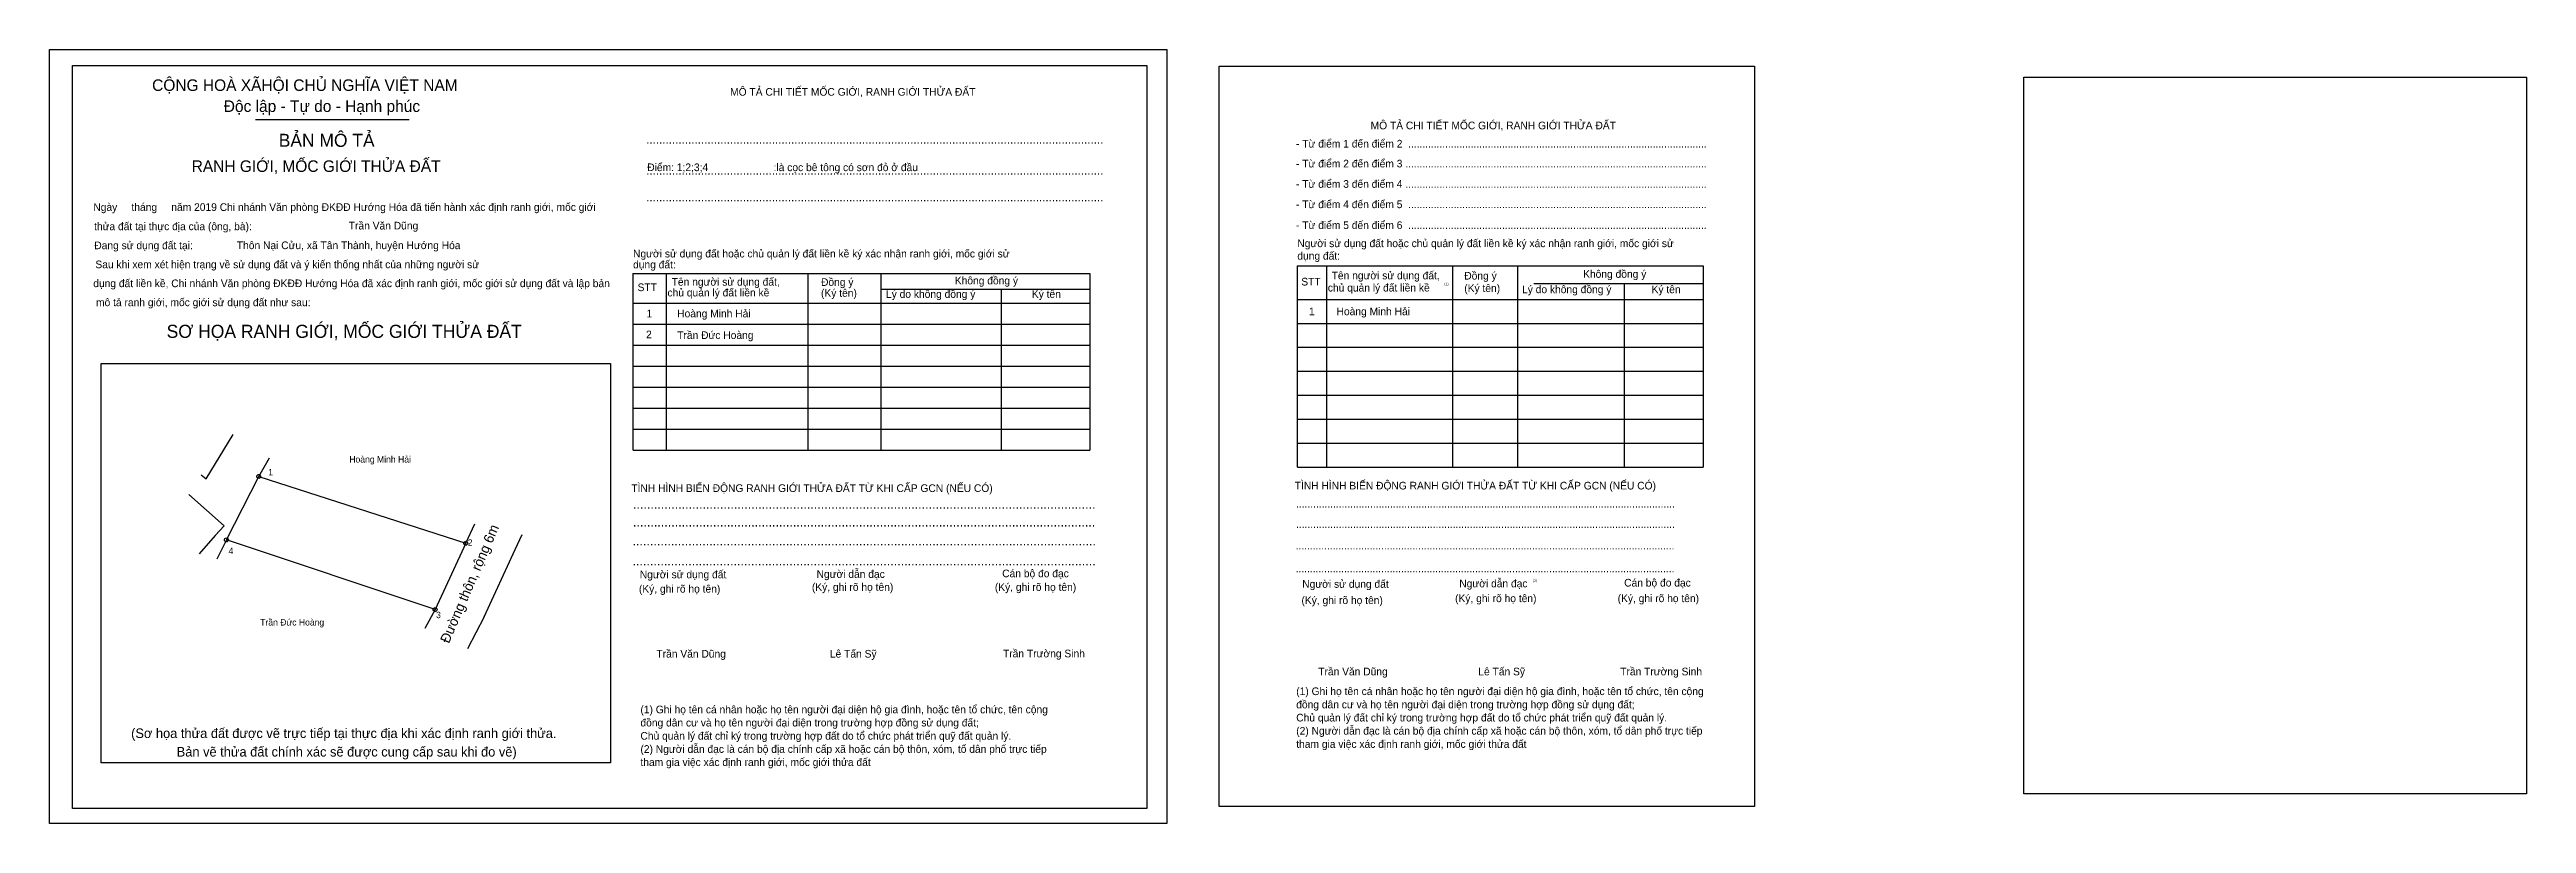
# Model space of a CAD drawing. Extents: x 129 to 540856, y 21 to 1835338.
# Drawn here: x 540543.2 to 540855.8, y 1835239.9 to 1835337.6 of the extents above.
import ezdxf

# ---------------------------------------------------------------- set-up
doc = ezdxf.new("R2010")
doc.units = 0
for name, color, linetype in [('bmtKhungInTrang1', 7, 'Continuous'), ('bmtKhungInTrang2', 7, 'Continuous'), ('bmtNoiDung', 7, 'Continuous'), ('bmtTemplate', 7, 'Continuous'), ('CanhThua', 7, 'Continuous'), ('Level 1', 7, 'Continuous'), ('Level 10', 7, 'Continuous'), ('Level 23', 7, 'Continuous'), ('Level 7', 7, 'Continuous'), ('MocDinhThua', 7, 'Continuous'), ('RauThua', 7, 'Continuous'), ('SoHieuDinhThua', 7, 'Continuous'), ('TenChuLanCan', 7, 'Continuous')]:
    doc.layers.add(name, color=color, linetype=linetype)

msp = doc.modelspace()

# ---------------------------------------------------------------- linework, layer by layer
at = {"layer": 'bmtKhungInTrang1'}
for points in [[(540543.21, 1835337.56), (540684.22, 1835337.56), (540684.22, 1835239.89), (540543.21, 1835239.89)], [(540546.13, 1835335.56), (540681.71, 1835335.56), (540681.71, 1835241.79), (540546.13, 1835241.79)]]:
    msp.add_lwpolyline(points, close=True, dxfattribs=at)
at = {"layer": 'bmtKhungInTrang2'}
msp.add_lwpolyline([(540690.85, 1835335.46), (540758.4, 1835335.46), (540758.4, 1835242.03), (540690.85, 1835242.03)], close=True, dxfattribs=at)
at = {"layer": 'bmtTemplate'}
for p, q in [((540569.22, 1835328.72), (540588.59, 1835328.72)), ((540704.4, 1835310.26), (540704.4, 1835284.86)), ((540720.29, 1835310.26), (540720.29, 1835284.86)), ((540728.47, 1835310.29), (540728.47, 1835284.86)), ((540751.93, 1835310.26), (540751.93, 1835284.86)), ((540621.03, 1835309.29), (540621.03, 1835286.99)), ((540638.92, 1835309.29), (540638.92, 1835286.99)), ((540648.12, 1835309.31), (540648.12, 1835286.99)), ((540648.12, 1835307.32), (540674.53, 1835307.32)), ((540674.53, 1835309.29), (540674.53, 1835286.99)), ((540730.54, 1835308.02), (540751.93, 1835308.02)), ((540616.86, 1835305.57), (540674.53, 1835305.57)), ((540700.7, 1835306.02), (540751.93, 1835306.02)), ((540616.86, 1835302.91), (540674.53, 1835302.91)), ((540700.7, 1835303), (540751.93, 1835303)), ((540616.86, 1835300.26), (540674.53, 1835300.26)), ((540616.86, 1835297.61), (540674.53, 1835297.61)), ((540700.7, 1835299.98), (540751.93, 1835299.98)), ((540616.86, 1835294.95), (540674.53, 1835294.95)), ((540700.7, 1835296.95), (540751.93, 1835296.95)), ((540616.86, 1835292.3), (540674.53, 1835292.3)), ((540700.7, 1835293.93), (540751.93, 1835293.93)), ((540616.86, 1835289.64), (540674.53, 1835289.64)), ((540700.7, 1835290.9), (540751.93, 1835290.9)), ((540616.86, 1835286.99), (540674.53, 1835286.99)), ((540700.7, 1835287.88), (540751.93, 1835287.88)), ((540700.7, 1835284.86), (540751.93, 1835284.86))]:
    msp.add_line(p, q, dxfattribs=at)
for points in [[(540546.13, 1835335.56), (540681.71, 1835335.56), (540681.71, 1835241.79), (540546.13, 1835241.79)], [(540792.4, 1835334.06), (540855.83, 1835334.06), (540855.83, 1835243.61), (540792.4, 1835243.61)], [(540549.72, 1835247.52), (540549.72, 1835297.94), (540614, 1835297.94), (540614, 1835247.52)]]:
    msp.add_lwpolyline(points, close=True, dxfattribs=at)
for points in [[(540700.66, 1835310.26), (540751.93, 1835310.26)], [(540700.66, 1835310.26), (540700.66, 1835284.86)], [(540616.82, 1835309.29), (540674.53, 1835309.29)], [(540616.82, 1835309.29), (540616.82, 1835286.99)], [(540663.31, 1835307.29), (540663.31, 1835286.99)], [(540741.96, 1835307.99), (540741.96, 1835284.86)]]:
    msp.add_lwpolyline(points, dxfattribs=at)
at = {"layer": 'CanhThua'}
for p, q in [((540565.53, 1835275.68), (540569.62, 1835283.68)), ((540569.62, 1835283.68), (540595.75, 1835275.25)), ((540591.88, 1835266.88), (540565.53, 1835275.68)), ((540595.75, 1835275.25), (540591.88, 1835266.88))]:
    msp.add_line(p, q, dxfattribs=at)
at = {"layer": 'Level 10'}
for p, q in [((540560.8, 1835281.41), (540565.24, 1835277.46)), ((540564.13, 1835276.21), (540562.1, 1835273.91)), ((540565.24, 1835277.46), (540564.13, 1835276.21))]:
    msp.add_line(p, q, dxfattribs=at)
msp.add_lwpolyline([(540562.35, 1835283.9), (540562.98, 1835283.38), (540566.4, 1835288.98)], dxfattribs=at)
at = {"layer": 'Level 23'}
for p, q in [((540601.99, 1835274.46), (540602.86, 1835276.35)), ((540598.07, 1835265.97), (540601.99, 1835274.46))]:
    msp.add_line(p, q, dxfattribs=at)
msp.add_lwpolyline([(540598.07, 1835265.97), (540595.96, 1835261.94)], dxfattribs=at)
at = {"layer": 'MocDinhThua'}
for centre in [(540569.62, 1835283.68), (540565.53, 1835275.68), (540595.75, 1835275.25), (540591.88, 1835266.88)]:
    msp.add_circle(centre, 0.25, dxfattribs=at)
at = {"layer": 'RauThua'}
for p, q in [((540569.62, 1835283.68), (540570.96, 1835286.03)), ((540565.53, 1835275.68), (540564.32, 1835273.26)), ((540595.75, 1835275.25), (540596.88, 1835277.7)), ((540591.88, 1835266.88), (540590.58, 1835264.51))]:
    msp.add_line(p, q, dxfattribs=at)

# ---------------------------------------------------------------- texts
at = {"layer": 'bmtNoiDung'}
for s, height, p in [('Thôn Nại Cửu, xã Tân Thành, huyện Hướng Hóa', 0.9665, (540566.85, 1835312.37)), ('Trần Văn Dũng', 0.9665, (540580.98, 1835314.85)), ('1', 0.967, (540618.56, 1835303.76)), ('Hoàng Minh Hải ', 0.9665, (540622.43, 1835303.76)), ('1', 0.967, (540702.17, 1835304.03)), ('Hoàng Minh Hải ', 0.9665, (540705.65, 1835304.03)), ('Trần Văn Dũng', 0.9665, (540619.81, 1835260.82)), ('Lê Tấn Sỹ', 0.967, (540641.7, 1835260.82)), ('Trần Trường Sinh', 0.9665, (540663.55, 1835260.85)), ('Trần Văn Dũng', 0.9665, (540703.34, 1835258.58)), ('Lê Tấn Sỹ', 0.967, (540723.54, 1835258.58)), ('Trần Trường Sinh', 0.9665, (540741.45, 1835258.58))]:
    msp.add_text(s, height=height, dxfattribs=at).set_placement(p)
at = {"layer": 'bmtTemplate'}
for s, height, p in [('CỘNG HOÀ XÃHỘI CHỦ NGHĨA VIỆT NAM', 1.462, (540556.16, 1835332.33)), ('MÔ TẢ CHI TIẾT MỐC GIỚI, RANH GIỚI THỬA ĐẤT', 0.9665, (540629.11, 1835331.73)), ('Độc lập - Tự do - Hạnh phúc', 1.462, (540565.2, 1835329.68)), ('BẢN MÔ TẢ', 1.645, (540572.14, 1835325.28)), ('..............................................................................................................................................', 1.09371, (540618.52, 1835325.66)), ('- Từ điểm 1 đến điểm 2  .........................................................................................................', 0.96615, (540700.53, 1835325.19)), ('MÔ TẢ CHI TIẾT MỐC GIỚI, RANH GIỚI THỬA ĐẤT', 0.9662, (540709.95, 1835327.49)), ('RANH GIỚI, MỐC GIỚI THỬA ĐẤT', 1.462, (540561.15, 1835322.11)), ('Điểm: 1;2;3;4                       :là cọc bê tông có sơn đỏ ở đầu', 0.9665, (540618.65, 1835322.21)), ('- Từ điểm 2 đến điểm 3 ..........................................................................................................', 0.96615, (540700.53, 1835322.68)), ('..............................................................................................................................................', 1.09371, (540618.52, 1835321.76)), ('- Từ điểm 3 đến điểm 4 ..........................................................................................................', 0.96615, (540700.53, 1835320.11)), ('Ngày     tháng     năm 2019 Chi nhánh Văn phòng ĐKĐĐ Hướng Hóa đã tiến hành xác định ranh giới, mốc giới ', 0.96652, (540548.74, 1835317.19)), ('..............................................................................................................................................', 1.09371, (540618.52, 1835318.39)), ('- Từ điểm 4 đến điểm 5  .........................................................................................................', 0.96615, (540700.53, 1835317.54)), ('thửa đất tại thực địa của (ông, bà):', 0.9665, (540548.83, 1835314.76)), ('Đang sử dụng đất tại:', 0.9665, (540548.86, 1835312.36)), ('- Từ điểm 5 đến điểm 6  .........................................................................................................', 0.96615, (540700.53, 1835314.91)), ('Người sử dụng đất hoặc chủ quản lý đất liền kề ký xác nhận ranh giới, mốc giới sử', 0.9662, (540700.7, 1835312.62)), ('Sau khi xem xét hiện trạng về sử dụng đất và ý kiến thống nhất của những người sử ', 0.9665, (540549, 1835309.96)), ('dụng đất:', 0.967, (540616.86, 1835309.94)), ('Người sử dụng đất hoặc chủ quản lý đất liền kề ký xác nhận ranh giới, mốc giới sử', 0.9665, (540616.86, 1835311.32)), ('dụng đất:', 0.966, (540700.7, 1835311.04)), ('dụng đất liền kề, Chi nhánh Văn phòng ĐKĐĐ Hướng Hóa đã xác định ranh giới, mốc giới sử dụng đất và lập bản', 0.96652, (540548.73, 1835307.57)), ('STT', 0.967, (540617.43, 1835307.07)), ('chủ quản lý đất liền kề', 0.9665, (540621.2, 1835306.4)), ('Tên người sử dụng đất,', 0.9665, (540621.73, 1835307.76)), ('Đồng ý', 0.967, (540640.58, 1835307.73)), ('(Ký tên)', 0.967, (540640.58, 1835306.35)), ('Lý do không đồng ý', 0.9665, (540648.78, 1835306.22)), ('Không đồng ý', 0.9665, (540657.47, 1835307.92)), ('Ký tên', 0.967, (540667.19, 1835306.22)), ('STT', 0.966, (540701.2, 1835307.78)), ('chủ quản lý đất liền kề', 0.9662, (540704.55, 1835307.02)), ('Tên người sử dụng đất,', 0.9662, (540705.03, 1835308.56)), ('(1)', 0.322, (540719.25, 1835307.81)), ('Đồng ý', 0.966, (540721.77, 1835308.53)), ('(Ký tên)', 0.966, (540721.77, 1835306.96)), ('Lý do không đồng ý', 0.9662, (540729.06, 1835306.81)), ('Không đồng ý', 0.9662, (540736.77, 1835308.75)), ('Ký tên', 0.966, (540745.41, 1835306.81)), ('mô tả ranh giới, mốc giới sử dụng đất như sau:', 0.9665, (540549.08, 1835305.17)), ('SƠ HỌA RANH GIỚI, MỐC GIỚI THỬA ĐẤT', 1.6499, (540557.99, 1835301.17)), ('TÌNH HÌNH BIẾN ĐỘNG RANH GIỚI THỬA ĐẤT TỪ KHI CẤP GCN (NẾU CÓ)', 0.9665, (540616.64, 1835281.72)), ('TÌNH HÌNH BIẾN ĐỘNG RANH GIỚI THỬA ĐẤT TỪ KHI CẤP GCN (NẾU CÓ)', 0.9662, (540700.37, 1835282.04)), ('.....................................................................................................................................', 1.1814, (540616.85, 1835279.61)), ('.....................................................................................................................................', 0.9676, (540700.53, 1835279.76)), ('.....................................................................................................................................', 1.18079, (540616.85, 1835277.36)), ('.....................................................................................................................................', 0.9676, (540700.53, 1835277.19)), ('.....................................................................................................................................', 1.18377, (540616.79, 1835274.97)), ('.....................................................................................................................................', 1.18315, (540616.79, 1835272.45)), ('.....................................................................................................................................', 0.9676, (540700.48, 1835274.47)), ('(Ký, ghi rõ họ tên)', 0.9665, (540617.6, 1835269.02)), ('Người sử dụng đất', 0.9665, (540617.71, 1835270.83)), ('(Ký, ghi rõ họ tên)', 0.9665, (540639.43, 1835269.24)), ('Người dẫn đạc', 0.9665, (540640.02, 1835270.88)), ('(Ký, ghi rõ họ tên)', 0.9665, (540662.52, 1835269.24)), ('Cán bộ đo đạc', 0.9665, (540663.45, 1835270.96)), ('.....................................................................................................................................', 0.9676, (540700.48, 1835271.6)), ('Người sử dụng đất', 0.9662, (540701.32, 1835269.63)), ('Người dẫn đạc', 0.9662, (540721.14, 1835269.69)), ('(2)', 0.322, (540730.42, 1835270.36)), ('Cán bộ đo đạc', 0.9662, (540741.95, 1835269.79)), ('(Ký, ghi rõ họ tên)', 0.9662, (540701.22, 1835267.58)), ('(Ký, ghi rõ họ tên)', 0.9662, (540720.61, 1835267.82)), ('(Ký, ghi rõ họ tên)', 0.9662, (540741.13, 1835267.82)), ('(1) Ghi họ tên cá nhân hoặc họ tên người đại diện hộ gia đình, hoặc tên tổ chức, tên cộng', 0.9662, (540700.56, 1835256.09)), ('(1) Ghi họ tên cá nhân hoặc họ tên người đại diện hộ gia đình, hoặc tên tổ chức, tên cộng', 0.9662, (540617.79, 1835253.79)), ('đồng dân cư và họ tên người đại diện trong trường hợp đồng sử dụng đất;', 0.9662, (540700.56, 1835254.42)), ('Chủ quản lý đất chỉ ký trong trường hợp đất do tổ chức phát triển quỹ đất quản lý.', 0.9662, (540700.56, 1835252.76)), ('(Sơ họa thửa đất được vẽ trực tiếp tại thực địa khi xác định ranh giới thửa.', 1.2105, (540553.51, 1835250.67)), ('đồng dân cư và họ tên người đại diện trong trường hợp đồng sử dụng đất;', 0.9662, (540617.79, 1835252.13)), ('Chủ quản lý đất chỉ ký trong trường hợp đất do tổ chức phát triển quỹ đất quản lý.', 0.9662, (540617.79, 1835250.46)), ('(2) Người dẫn đạc là cán bộ địa chính cấp xã hoặc cán bộ thôn, xóm, tổ dân phố trực tiếp', 0.9662, (540700.56, 1835251.1)), ('Bản vẽ thửa đất chính xác sẽ được cung cấp sau khi đo vẽ)', 1.2105, (540559.26, 1835248.33)), ('tham gia việc xác định ranh giới, mốc giới thửa đất', 0.9662, (540617.79, 1835247.14)), ('(2) Người dẫn đạc là cán bộ địa chính cấp xã hoặc cán bộ thôn, xóm, tổ dân phố trực tiếp', 0.9662, (540617.79, 1835248.8)), ('tham gia việc xác định ranh giới, mốc giới thửa đất', 0.9662, (540700.56, 1835249.43))]:
    msp.add_text(s, height=height, dxfattribs=at).set_placement(p)
at = {"layer": 'Level 1'}
msp.add_text('Đường thôn, rộng 6m', height=1.25, rotation=66.6631, dxfattribs=at).set_placement((540593.61, 1835262.53))
at = {"layer": 'Level 7'}
for s, height, p in [('2', 0.967, (540618.5, 1835301.12)), ('Trần Đức Hoàng', 0.9665, (540622.43, 1835301.03)), ('Trần Đức Hoàng', 0.8102, (540569.8, 1835264.87))]:
    msp.add_text(s, height=height, dxfattribs=at).set_placement(p)
at = {"layer": 'SoHieuDinhThua'}
for s, p in [('1', (540570.81, 1835283.82)), ('2', (540596, 1835274.93)), ('4', (540565.81, 1835273.89)), ('3', (540592, 1835265.8))]:
    msp.add_text(s, height=0.81, dxfattribs=at).set_placement(p)
at = {"layer": 'TenChuLanCan'}
msp.add_text('Hoàng Minh Hải', height=0.8102, dxfattribs=at).set_placement((540581.05, 1835285.44))

doc.saveas('drawing.dxf')
